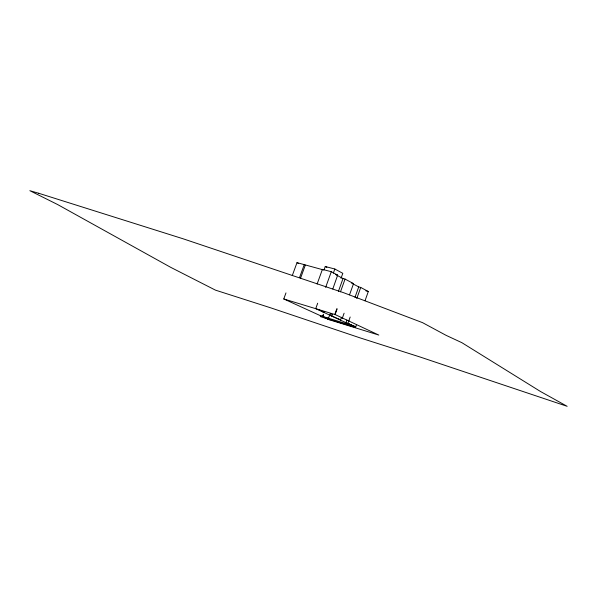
<?xml version="1.0" encoding="UTF-8"?>
<svg xmlns="http://www.w3.org/2000/svg" width="597" height="597" viewBox="0 0 597 597"><rect width="100%" height="100%" fill="white"/><g stroke="black" fill="none" stroke-linecap="round" stroke-linejoin="round"><path stroke-width="0.9" d="M353.775 326.096L353.558 326.843L320.32 316.597L320.611 315.783L353.849 326.029L351.812 325.395M332.813 288.955L337.671 275.127L331.298 271.717L322.417 269.366L317.126 284.008M346.879 320.052L345.693 323.514L347.573 324.387M354.976 297.373L358.715 286.903L352.32 283.493M350.17 317.022L348.76 320.962M348.879 320.664L347.917 323.373L355.678 327.022L356.319 325.216M356.767 298.552L360.73 287.455L358.715 286.903M365.013 300.784L368.319 291.508L360.73 287.455M328.522 318.216L329.41 315.731M330.231 313.761L329.857 315.194L340.581 319.858L341.506 317.268M338.447 291.276L343.021 278.53L336.701 275.157M331.88 315.813L332.372 314.432L330.35 313.821M340.477 291.843L345.059 279.075L343.021 278.53M336.835 308.768L334.805 314.418L378.796 335.059L329.253 319.731L324.208 317.425M337.126 308.933L335.104 314.574L283.769 298.955L285.97 292.911M349.529 294.828L353.543 283.612L345.059 279.075M342.394 317.992L344.103 313.209M317.679 303.224L315.82 308.365L316.134 308.821L351.857 325.417M325.649 287.373L331.298 271.717M333.313 273.21L334.827 269.008L325.253 266.508L324.044 269.844M323.313 315.097L322.529 316.656L323.41 314.223M341.021 278.314L342.805 273.329L334.827 269.008M292.269 275.62L297 262.65L323.44 269.911L322.417 269.366M299.522 277.635L304.269 264.575M300.56 278.187L305.306 265.12M335.618 274.583L337.671 275.127M351.521 283.068L353.543 283.612M365.849 290.836L368.319 291.508M322.552 311.806L324.581 312.418L318.171 309.44M341.491 317.723L342.529 318.037M338.574 319.246L340.581 319.858M345.947 322.671L355.722 326.902L353.737 326.283M323.581 316.985L328.716 318.567M348.454 324.656L351.096 325.469M324.387 317.477L329.372 319.753M283.769 298.955L322.529 316.656M297 262.65L298.612 263.493M325.253 266.508L326.857 267.374M38.701 193.264L29.85 190.689L57.566 204.517L170.712 267.337L215.45 290.135L270.702 307.836L360.103 337.887L420.639 357.193L567.15 406.311L540.598 391.565L461.899 342.7L446.063 335.327L422.564 322.664L343.782 292.769L183.025 238.763L38.701 193.264"/></g></svg>
